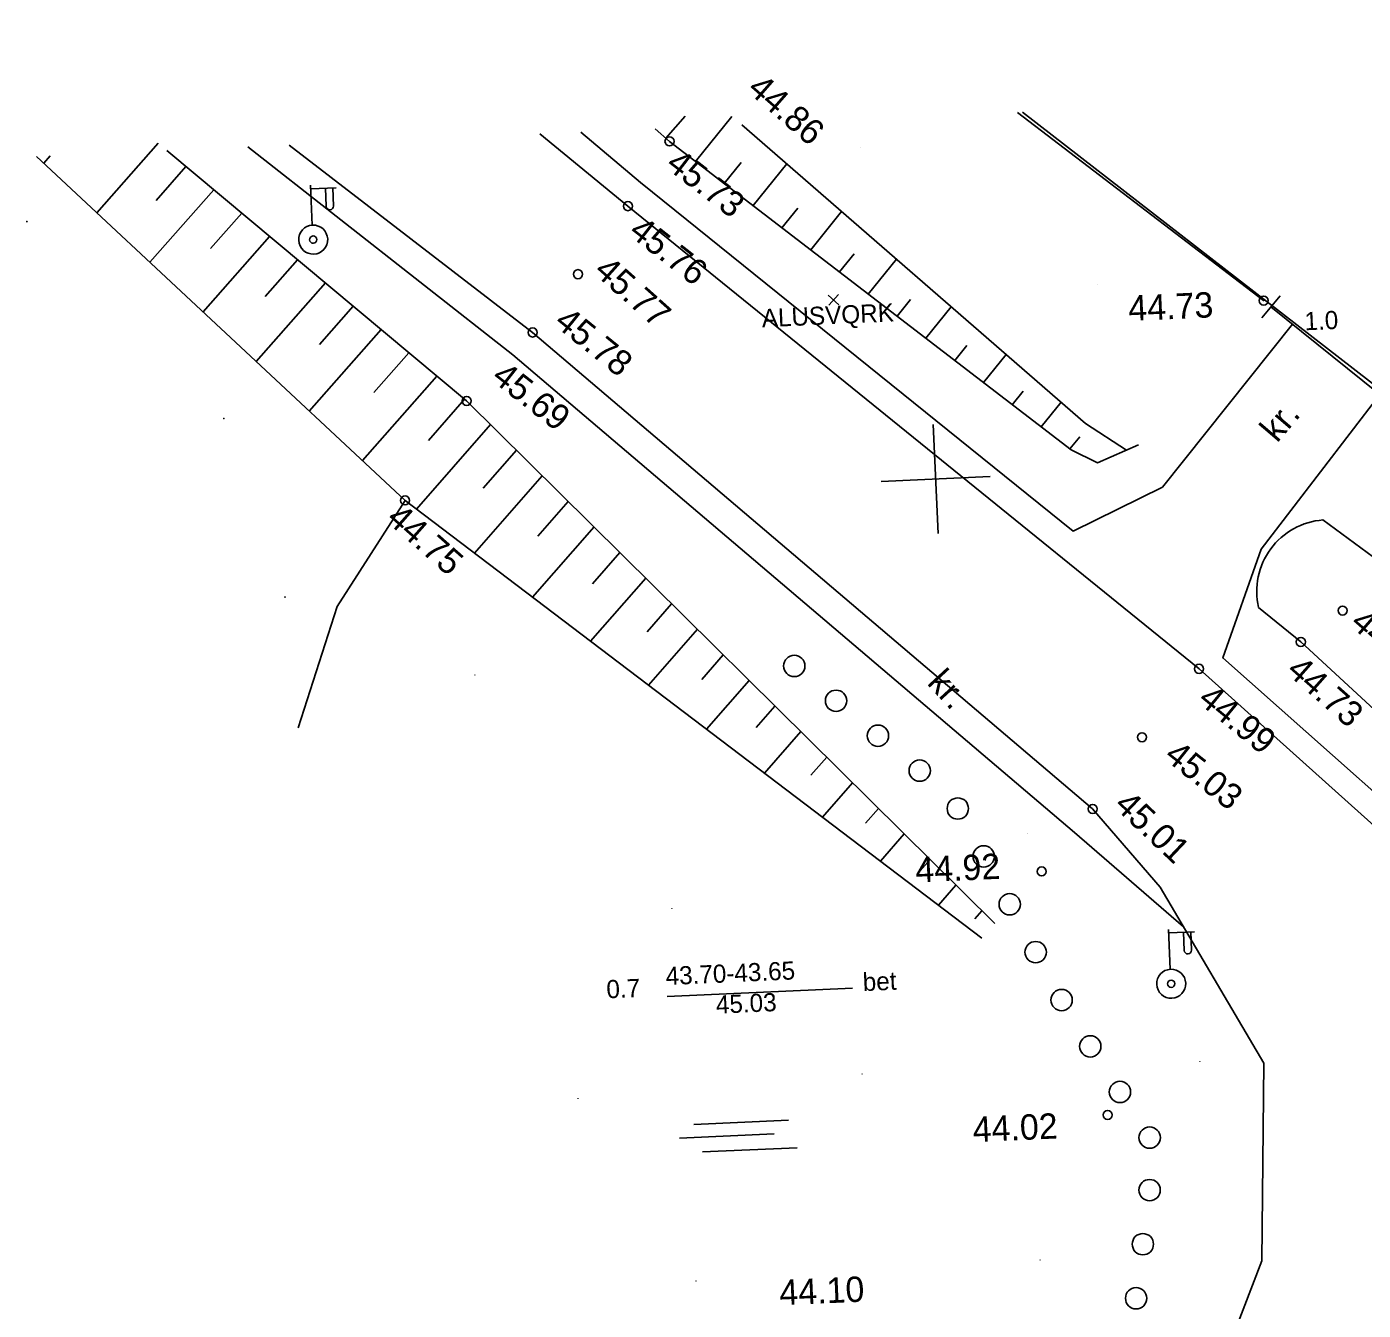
# Model space of a CAD drawing. Extents: x 641832 to 642168, y 6457549 to 6457951.
# Drawn here: x 641928.37 to 641965.19, y 6457915.92 to 6457951.26 of the extents above; entities that cross this region are included whole.
import ezdxf

# ---------------------------------------------------------------- set-up
doc = ezdxf.new("R2010")
doc.units = 0
for name, color, linetype in [('ASF_____________', 7, 'Continuous'), ('Default', 7, 'Continuous'), ('KIIK____________', 7, 'Continuous'), ('Level 1', 7, 'Continuous'), ('Level 10', 7, 'Continuous'), ('Level 11', 7, 'Continuous'), ('Level 15', 7, 'Continuous'), ('Level 16', 7, 'Continuous'), ('Level 19', 7, 'Continuous'), ('Level 20', 7, 'Continuous'), ('Level 23', 7, 'Continuous'), ('Level 24', 7, 'Continuous'), ('Level 27', 7, 'Continuous'), ('Level 28', 7, 'Continuous'), ('Level 29', 7, 'Continuous'), ('Level 30', 7, 'Continuous'), ('Level 31', 7, 'Continuous'), ('Level 32', 7, 'Continuous'), ('Level 33', 7, 'Continuous'), ('Level 9', 7, 'Continuous'), ('RADA____________', 7, 'Continuous'), ('RDT', 7, 'Continuous')]:
    doc.layers.add(name, color=color, linetype=linetype)

# ---------------------------------------------------------------- blocks, each defined once
blk = doc.blocks.new('KP')
at = {"layer": 'ASF_____________'}
for p, q in [((0, 0.5), (0, 0.7)), ((-0.5, 0), (-0.7, 0)), ((0, -0.5), (0, -0.7)), ((0.5, 0), (0.7, 0))]:
    blk.add_line(p, q, dxfattribs=at)
blk.add_circle((0, 0), 0.5, dxfattribs=at)
blk = doc.blocks.new('SC152795')
at = {"layer": 'Level 1'}
for p, q in [((-14, -14), (14, 14)), ((-14, 14), (14, -14))]:
    blk.add_line(p, q, dxfattribs=at)
blk = doc.blocks.new('RIST')
at = {"layer": 'Default'}
for points in [[(0, 150), (0, -150)], [(-150, 0), (150, 0)]]:
    blk.add_lwpolyline(points, dxfattribs=at)
blk = doc.blocks.new('LB1')
at = {"layer": 'Level 10'}
for p, q in [((-1, 40), (-1, 150)), ((-1, 140), (70, 140)), ((40, 140), (40, 90)), ((60, 140), (60, 90))]:
    blk.add_line(p, q, dxfattribs=at)
for centre, radius, start, end in [((50, 90), 10, 180, 0), ((0, 0), 40, 90, 270), ((0, 0), 40, 270, 90), ((0, 0), 10, 90, 270), ((0, 0), 10, 270, 90)]:
    blk.add_arc(centre, radius, start, end, dxfattribs=at)
blk = doc.blocks.new('PM')
at = {"layer": 'RDT'}
for p, q in [((0, 0), (-0.25, 0)), ((-0.25, 0), (0, 0)), ((0.25, 0), (0, 0)), ((0, 0), (0.25, 0))]:
    blk.add_line(p, q, dxfattribs=at)
for start, end in [(0, 180), (180, 0)]:
    blk.add_arc((0, 0), 0.25, start, end, dxfattribs=at)
blk = doc.blocks.new('BR')
at = {"layer": 'Level 9'}
blk.add_circle((0, 0), 29.4, dxfattribs=at)
blk = doc.blocks.new('KHEIN')
at = {"layer": 'RADA____________'}
for p, q in [((-0.2, 0.3), (-0.2, -0.3)), ((0.2, 0.3), (0.2, -0.3))]:
    blk.add_line(p, q, dxfattribs=at)
blk = doc.blocks.new('METS')
at = {"layer": 'KIIK____________'}
for start, end in [(0, 180), (180, 0)]:
    blk.add_arc((0, 0), 0.5, start, end, dxfattribs=at)

msp = doc.modelspace()

# ---------------------------------------------------------------- linework, layer by layer
at = {"layer": 'Level 15'}
msp.add_lwpolyline([(642008.381, 6457951.264), (641999.462, 6457930.069), (641983.303, 6457936.432), (641980.468, 6457929.789), (641955.8, 6457948.909)], dxfattribs=at)
at = {"layer": 'Level 16'}
for p, q in [((641931.99, 6457948.053), (641930.305, 6457946.14)), ((641929.023, 6457947.71), (641928.842, 6457947.505)), ((641932.758, 6457947.412), (641931.936, 6457946.479)), ((641933.526, 6457946.771), (641931.768, 6457944.776)), ((641934.294, 6457946.13), (641933.436, 6457945.156)), ((641935.062, 6457945.489), (641933.23, 6457943.411)), ((641935.83, 6457944.848), (641934.936, 6457943.834)), ((641936.598, 6457944.207), (641934.693, 6457942.046)), ((641937.366, 6457943.566), (641936.437, 6457942.512)), ((641938.134, 6457942.925), (641936.156, 6457940.681)), ((641938.902, 6457942.284), (641937.937, 6457941.19)), ((641939.67, 6457941.643), (641937.619, 6457939.316)), ((641940.434, 6457941.006), (641939.441, 6457939.871)), ((641941.15, 6457940.306), (641939.112, 6457937.978)), ((641941.862, 6457939.601), (641940.945, 6457938.554)), ((641942.574, 6457938.897), (641940.709, 6457936.766)), ((641943.286, 6457938.192), (641942.45, 6457937.237)), ((641943.998, 6457937.487), (641942.306, 6457935.554)), ((641944.71, 6457936.783), (641943.955, 6457935.919)), ((641945.423, 6457936.078), (641943.903, 6457934.343)), ((641946.135, 6457935.374), (641945.459, 6457934.602)), ((641946.847, 6457934.669), (641945.5, 6457933.131)), ((641947.559, 6457933.965), (641946.964, 6457933.285)), ((641948.271, 6457933.26), (641947.097, 6457931.919)), ((641948.983, 6457932.555), (641948.468, 6457931.967)), ((641949.695, 6457931.851), (641948.694, 6457930.707)), ((641950.407, 6457931.146), (641949.973, 6457930.65)), ((641951.119, 6457930.442), (641950.291, 6457929.495)), ((641951.832, 6457929.737), (641951.478, 6457929.333)), ((641952.544, 6457929.033), (641951.888, 6457928.284)), ((641953.256, 6457928.328), (641952.982, 6457928.016)), ((641953.968, 6457927.623), (641953.485, 6457927.072)), ((641954.68, 6457926.919), (641954.487, 6457926.698))]:
    msp.add_line(p, q, dxfattribs=at)
at = {"layer": 'Level 19'}
for p, q in [((641962.397, 6457943.248), (641962.895, 6457943.851)), ((641962.645, 6457943.548), (641966.054, 6457940.797))]:
    msp.add_line(p, q, dxfattribs=at)
msp.add_lwpolyline([(641962.443, 6457943.722), (641955.666, 6457948.903)], dxfattribs=at)
at = {"layer": 'Level 20'}
msp.add_line((641960.662, 6457933.581), (641976.046, 6457919.787), dxfattribs=at)
for points in [[(641943.632, 6457948.364), (641945.279, 6457946.972), (641957.192, 6457937.369), (641959.652, 6457938.582), (641963.235, 6457943.07)], [(641935.605, 6457948.005), (641942.308, 6457942.844), (641957.733, 6457929.723), (641959.592, 6457927.57), (641962.445, 6457922.72), (641962.393, 6457917.275), (641961.362, 6457914.594), (641958.895, 6457910.427), (641955.527, 6457906.964), (641947.816, 6457900.146), (641939.786, 6457893.743), (641929.456, 6457886.178)], [(641934.46, 6457947.954), (641941.762, 6457942.231), (641957.235, 6457929.073), (641960.233, 6457926.48)], [(641960.662, 6457933.581), (641944.931, 6457946.323), (641942.51, 6457948.314)], [(641965.639, 6457941.132), (641962.376, 6457936.874), (641961.316, 6457933.88), (641976.508, 6457920.403)]]:
    msp.add_lwpolyline(points, dxfattribs=at)
at = {"layer": 'Level 23'}
for p, q in [((641946.746, 6457921.033), (641949.351, 6457921.15)), ((641946.353, 6457920.657), (641948.959, 6457920.774)), ((641946.985, 6457920.276), (641949.59, 6457920.393))]:
    msp.add_line(p, q, dxfattribs=at)
msp.add_lwpolyline([(641938.795, 6457938.218), (641936.922, 6457935.297), (641935.852, 6457931.96)], dxfattribs=at)
at = {"layer": 'Level 24'}
for p, q in [((641965.47, 6457936.657), (641964.075, 6457937.681)), ((641963.467, 6457934.321), (641962.304, 6457935.273))]:
    msp.add_line(p, q, dxfattribs=at)
msp.add_lwpolyline([(642142.398, 6457779.915), (642137.891, 6457782.158), (642135.682, 6457781.816), (642120.815, 6457796.945), (642112.816, 6457805.769), (642114.11, 6457807.153), (642107.325, 6457812.976), (642089.926, 6457827.542), (642073.904, 6457841.754), (642056.04, 6457857.273), (642046.911, 6457864.821), (642038.596, 6457871.449), (642022.559, 6457884.589), (642001.382, 6457903.523), (641992.061, 6457911.339), (641990.899, 6457910.747), (641988.229, 6457912.781), (641977.506, 6457921.368), (641963.467, 6457934.321)], dxfattribs=at)
msp.add_arc((641964.221, 6457935.719), 1.967, 94.2507, 193.1085, dxfattribs=at)
at = {"layer": 'Level 28'}
msp.add_line((641946.009, 6457924.555), (641951.121, 6457924.784), dxfattribs=at)
at = {"layer": 'Level 29'}
for centre in [(641946.078, 6457948.106), (641944.931, 6457946.323), (641943.556, 6457944.449), (641962.443, 6457943.722), (641942.308, 6457942.844), (641940.489, 6457940.96), (641938.795, 6457938.218), (641964.616, 6457935.186), (641963.467, 6457934.321), (641960.662, 6457933.581), (641959.093, 6457931.697), (641957.733, 6457929.723), (641956.327, 6457928.001), (641958.144, 6457921.295)]:
    msp.add_circle(centre, 0.125, dxfattribs=at)
at = {"layer": 'Level 33'}
for p, q in [((641946.513, 6457948.799), (641945.973, 6457948.198)), ((641947.798, 6457948.796), (641946.793, 6457947.557)), ((641948.056, 6457947.527), (641947.586, 6457946.948)), ((641949.308, 6457947.484), (641948.38, 6457946.339)), ((641949.609, 6457946.267), (641949.173, 6457945.729)), ((641950.819, 6457946.172), (641949.966, 6457945.12)), ((641951.162, 6457945.008), (641950.759, 6457944.511)), ((641952.33, 6457944.86), (641951.553, 6457943.902)), ((641952.716, 6457943.748), (641952.346, 6457943.292)), ((641953.84, 6457943.548), (641953.139, 6457942.683)), ((641954.269, 6457942.488), (641953.933, 6457942.074)), ((641955.351, 6457942.235), (641954.726, 6457941.465)), ((641940.489, 6457940.96), (641955.037, 6457926.566)), ((641955.822, 6457941.229), (641955.519, 6457940.855)), ((641956.862, 6457940.923), (641956.313, 6457940.246)), ((641957.536, 6457940.338), (641958.662, 6457939.603)), ((641957.375, 6457939.969), (641957.106, 6457939.637)), ((641954.684, 6457926.162), (641938.795, 6457938.218))]:
    msp.add_line(p, q, dxfattribs=at)
for points in [[(641945.68, 6457948.456), (641946.078, 6457948.106), (641957.14, 6457939.61), (641957.867, 6457939.252), (641958.999, 6457939.752)], [(641957.536, 6457940.338), (641948.066, 6457948.563)], [(641938.795, 6457938.218), (641928.641, 6457947.693)], [(641932.229, 6457947.854), (641940.489, 6457940.96)]]:
    msp.add_lwpolyline(points, dxfattribs=at)

# ---------------------------------------------------------------- block references
at = {"layer": 'Level 11', "xscale": 0.009999012482932583, "yscale": 0.00999901248293258, "rotation": 2.5640359384249085}
for name, p in [('LB1', (641936.264, 6457945.401)), ('PM', (641962.443, 6457943.722)), ('LB1', (641959.897, 6457924.908))]:
    msp.add_blockref(name, p, dxfattribs=at)
at = {"layer": 'Level 23', "xscale": 0.009999012482932583, "yscale": 0.00999901248293258, "rotation": 2.5640359384249085}
for name, p in [('KHEIN', (641951.331, 6457947.928)), ('METS', (641928.378, 6457945.898)), ('KHEIN', (641957.857, 6457944.157)), ('METS', (641933.803, 6457940.476)), ('METS', (641935.487, 6457935.557)), ('KHEIN', (641940.716, 6457933.409)), ('KHEIN', (641964.947, 6457931.92)), ('KHEIN', (641955.942, 6457929.054)), ('KHEIN', (641946.142, 6457926.976)), ('KHEIN', (641960.686, 6457922.769)), ('KHEIN', (641951.384, 6457922.42)), ('KHEIN', (641943.557, 6457921.744)), ('KHEIN', (641956.289, 6457917.298)), ('KHEIN', (641946.809, 6457916.72))]:
    msp.add_blockref(name, p, dxfattribs=at)
at = {"layer": 'Level 27', "xscale": 0.009999012482932583, "yscale": 0.00999901248293258, "rotation": 2.5640359384249085}
msp.add_blockref('SC152795', (641950.598, 6457943.741), dxfattribs=at)
at = {"layer": 'Level 30', "xscale": 0.009999012482932583, "yscale": 0.00999901248293258, "rotation": 2.5640359384249085}
msp.add_blockref('KP', (641950.598, 6457943.741), dxfattribs=at)
at = {"layer": 'Level 31', "xscale": 0.009999012482932583, "yscale": 0.00999901248293258, "rotation": 2.5640359384249085}
msp.add_blockref('RIST', (641953.41, 6457938.807), dxfattribs=at)
msp.add_blockref('RIST', (641953.41, 6457938.807), dxfattribs=at)
at = {"layer": 'Level 9'}
for p, xscale, yscale, rotation in [((641949.514, 6457933.66), 0.009999012482932581, 0.00999901248293258, 140.165826241519), ((641950.666, 6457932.7), 0.009999012482932581, 0.00999901248293258, 140.165826241519), ((641951.818, 6457931.739), 0.009999012482932581, 0.00999901248293258, 140.165826241519), ((641952.97, 6457930.778), 0.009999012482932581, 0.00999901248293258, 140.165826241519), ((641954.019, 6457929.734), 0.009999012482932583, 0.009999012482932581, 118.45753557264985), ((641954.734, 6457928.415), 0.009999012482932583, 0.009999012482932581, 118.45753557264985), ((641955.449, 6457927.097), 0.009999012482932583, 0.009999012482932581, 118.45753557264985), ((641956.163, 6457925.778), 0.009999012482932583, 0.009999012482932581, 118.45753557264985), ((641956.878, 6457924.459), 0.009999012482932583, 0.009999012482932581, 118.45753557264985), ((641957.666, 6457923.184), 0.009999012482932583, 0.009999012482932583, 123.08058618845031), ((641958.485, 6457921.928), 0.009999012482932583, 0.009999012482932583, 123.08058618845031), ((641959.303, 6457920.671), 0.009999012482932583, 0.009999012482932583, 123.08058618845031), ((641959.3, 6457919.224), 0.009999012482932581, 0.009999012482932584, 82.92576045653634), ((641959.115, 6457917.736), 0.009999012482932581, 0.009999012482932584, 82.92576045653634), ((641958.93, 6457916.247), 0.009999012482932581, 0.009999012482932584, 82.92576045653634)]:
    msp.add_blockref('BR', p, dxfattribs=dict(at, xscale=xscale, yscale=yscale, rotation=rotation))

# ---------------------------------------------------------------- texts
at = {"layer": 'Level 20'}
for rotation, p in [(49.512, (641962.814, 6457939.784)), (312.7301, (641953.147, 6457933.173))]:
    msp.add_text('kr.', height=0.6999, rotation=rotation, dxfattribs=at).set_placement(p)
at = {"layer": 'Level 28'}
for s, height, p in [('1.0', 0.5, (641963.579, 6457942.903)), ('43.70-43.65', 0.49995, (641945.982, 6457924.869)), ('bet', 0.5, (641951.41, 6457924.704)), ('0.7', 0.5, (641944.351, 6457924.505)), ('45.03', 0.5, (641947.366, 6457924.082))]:
    msp.add_text(s, height=height, rotation=2.564, dxfattribs=at).set_placement(p)
at = {"layer": 'Level 29'}
for s, rotation, p in [('44.86', 318.8518, (641948.189, 6457949.495)), ('45.73', 322.2864, (641945.941, 6457947.397)), ('45.76', 321.9773, (641944.921, 6457945.545)), ('45.77', 318.2225, (641943.964, 6457944.486)), ('44.73', 2.564, (641958.729, 6457943.159)), ('45.78', 321.111, (641942.87, 6457943.059)), ('45.69', 321.8465, (641941.142, 6457941.541)), ('44.75', 318.5839, (641938.244, 6457937.659)), ('44.14', 318.8518, (641964.795, 6457934.786)), ('44.73', 318.5336, (641963.038, 6457933.477)), ('44.99', 320.6561, (641960.597, 6457932.673)), ('45.03', 321.3927, (641959.671, 6457931.115)), ('45.01', 316.5371, (641958.292, 6457929.783)), ('44.92', 2.564, (641952.863, 6457927.695)), ('44.02', 2.564, (641954.443, 6457920.544)), ('44.10', 2.564, (641949.118, 6457916.051))]:
    msp.add_text(s, height=0.6999, rotation=rotation, dxfattribs=at).set_placement(p)
at = {"layer": 'Level 32'}
msp.add_text('ALUSVQRK', height=0.5, rotation=2.564, dxfattribs=at).set_placement((641948.63, 6457942.986))

doc.saveas('drawing.dxf')
